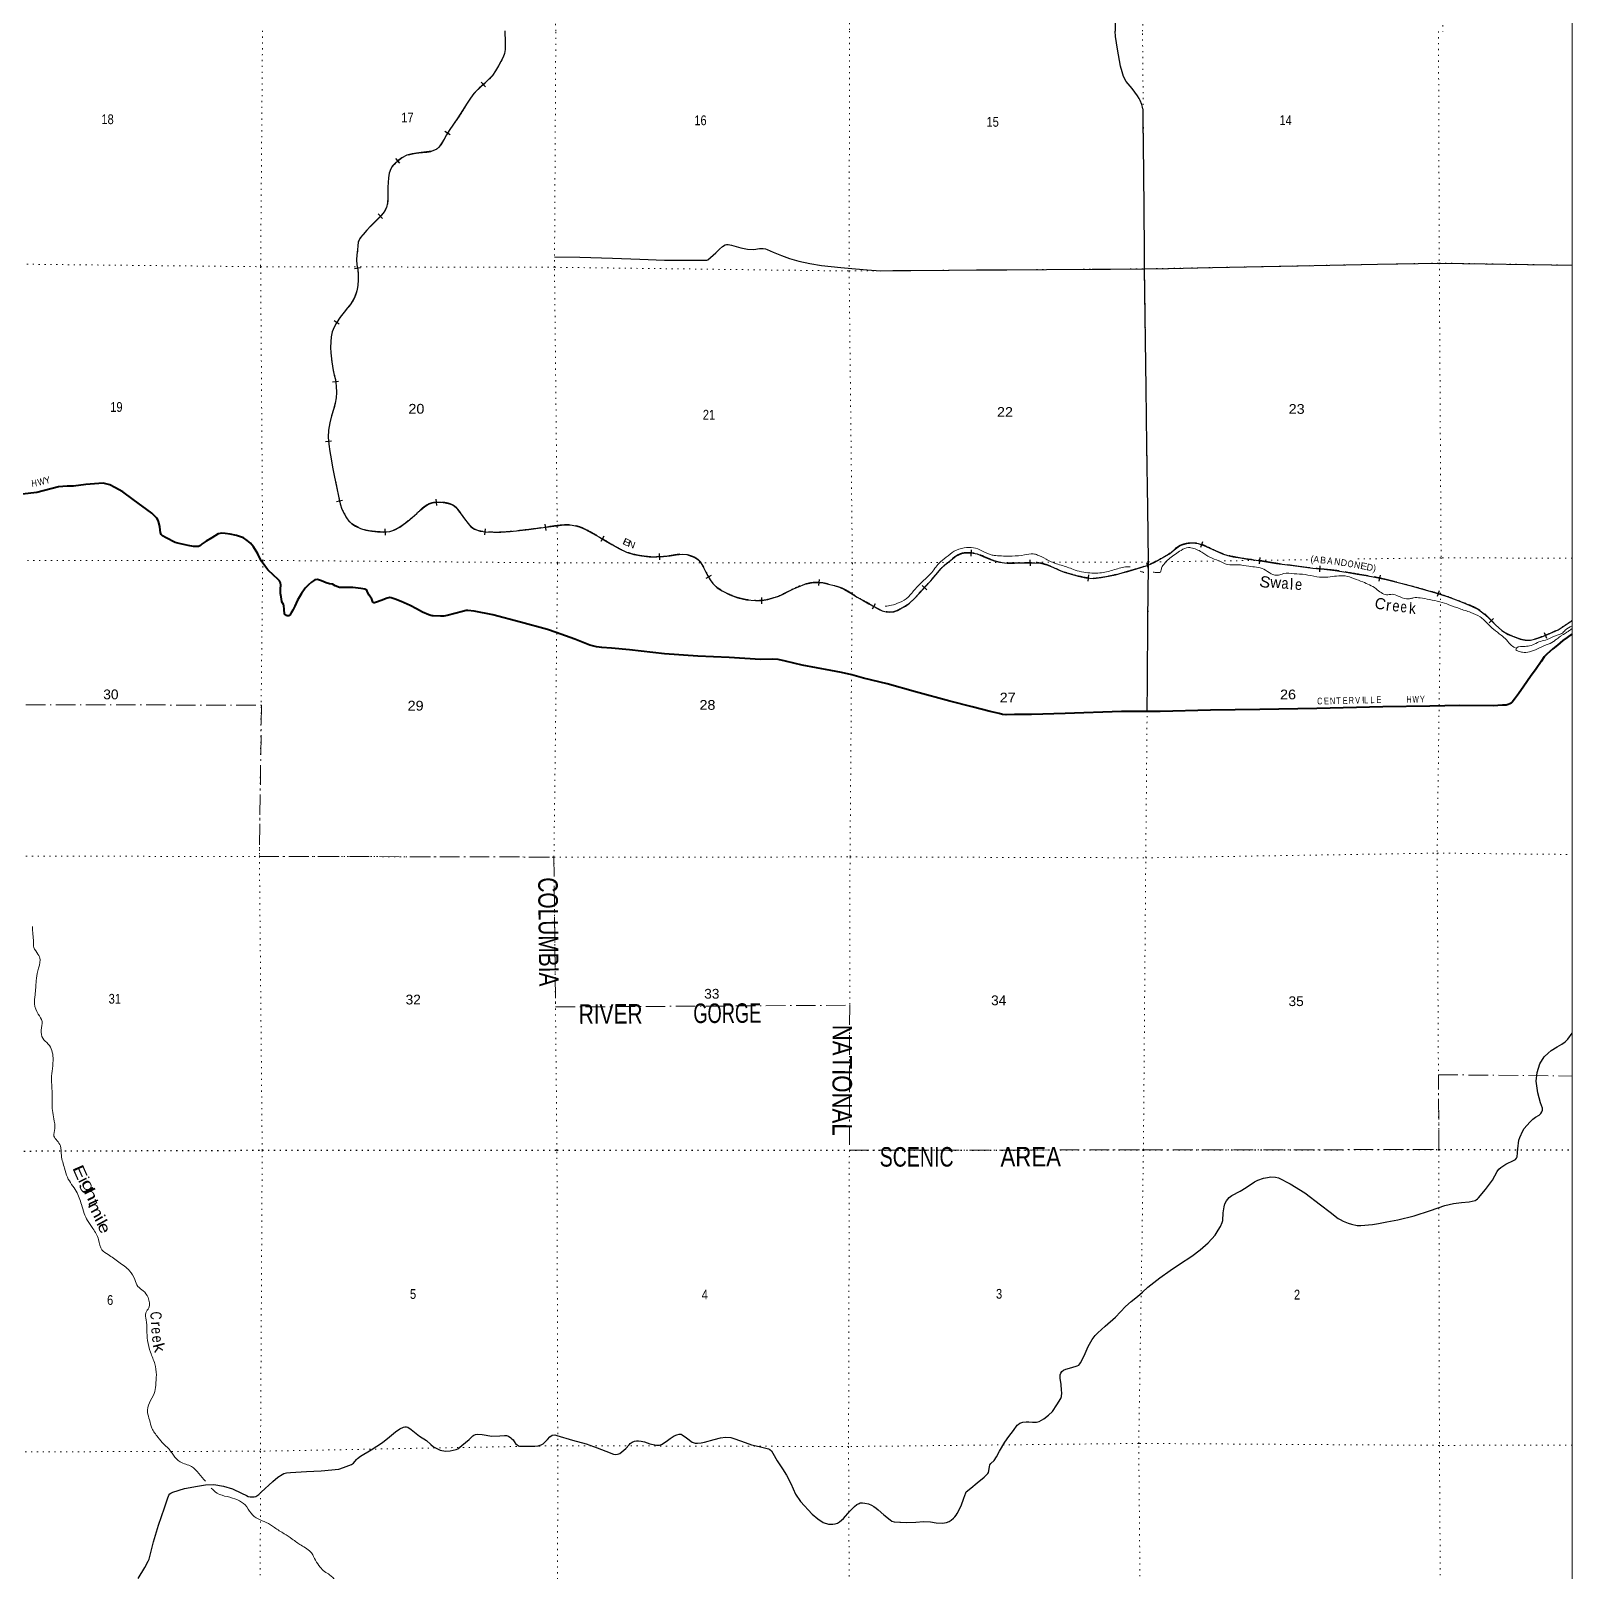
# Model space of a CAD drawing. Header units: feet. Extents: x -256679 to 5, y -731788 to -547785.
# Drawn here: x -27644 to 0, y -668133 to -640504 of the extents above; entities that cross this region are included whole.
import ezdxf
from ezdxf.enums import TextEntityAlignment as Align

# ---------------------------------------------------------------- set-up
doc = ezdxf.new("R2010")
doc.units = ezdxf.units.FT
doc.header["$LTSCALE"] = 70
for name, pattern in [('DOT_DASHED', [7.7, 5, -1.2, 0.3, -1.2]), ('DOTTED', [1.5, 0.3, -1.2]), ('LONG_DASHED', [7.5, 6, -1.5])]:
    doc.linetypes.add(name, pattern=pattern)
for name, color, linetype, lineweight in [('26', 7, 'Continuous', 40), ('29', 7, 'Continuous', 25), ('39', 7, 'Continuous', 13), ('4', 7, 'Continuous', 13), ('44', 7, 'DOT_DASHED', 13), ('6', 7, 'DOTTED', 25), ('63', 7, 'Continuous', 25), ('7', 7, 'DOTTED', 13)]:
    doc.layers.add(name, color=color, linetype=linetype, lineweight=lineweight)
doc.layers.add('27', color=7, linetype='Continuous')
doc.layers.add('41', color=7, linetype='Continuous')

msp = doc.modelspace()

# ---------------------------------------------------------------- linework, layer by layer
at = {"layer": '26'}
for points in [[(-23062.31, -650993.58), (-23073.22, -650987.3), (-23082.32, -650979.58), (-23091.57, -650967.09), (-23096.31, -650951.55), (-23100.29, -650897.48), (-23108.26, -650801.35), (-23111.15, -650791.36), (-23139.3, -650749.11), (-23142.25, -650741.29), (-23152.22, -650659.18), (-23164.2, -650599.1), (-23166.17, -650514.99), (-23158.14, -650444.88), (-23164.08, -650403.14), (-23186.1, -650371.3), (-23212.12, -650338.77), (-23294.13, -650268.73), (-23392.13, -650172.66), (-23448.13, -650102.6), (-23512.12, -650010.52), (-23572.1, -649882.38), (-23650.08, -649760.26), (-23702.48, -649694.09), (-23761.22, -649645.1), (-23832.1, -649600.16), (-23954.13, -649558.19), (-24070.17, -649530.23), (-24161.35, -649517.74), (-24220.08, -649515.29), (-24286.16, -649527.54), (-24400.34, -649596.55), (-24496.63, -649659.8), (-24570.45, -649708.82), (-24599.42, -649735.73), (-24636.13, -649752.87), (-24685.07, -649755.32), (-24726.53, -649750.99), (-24820.57, -649733.03), (-24981.2, -649701.44), (-25057.07, -649679.39), (-25218.68, -649601.12), (-25280.7, -649563.1), (-25304.24, -649537.34), (-25316.69, -649503.05), (-25321.38, -649458.96), (-25330.65, -649394.9), (-25354.63, -649302.79), (-25365.43, -649275.26), (-25386.62, -649242.73), (-25476.62, -649158.67), (-25808.67, -648912.56), (-25996.69, -648770.49), (-26136.72, -648694.48), (-26226.74, -648646.47), (-26348.78, -648616.51), (-26656.92, -648638.76), (-26881.03, -648668.95), (-26994.12, -648672.75), (-27149.15, -648685.16), (-27535.35, -648785.56), (-27797.47, -648815.79)], [(-7624.32, -652712.73), (-8084.63, -652715.7), (-9095.07, -652746.44), (-9697.33, -652764.88), (-9999.46, -652769.09), (-10149.53, -652775.21), (-10218.02, -652764.85), (-10279.57, -652749.26), (-10438.28, -652715.86), (-10763.73, -652629.42), (-11163.86, -652527.56), (-11776.06, -652357.74), (-12288.22, -652217.9), (-12710.36, -652118.05), (-12916.83, -652054.56), (-13106.49, -652014.17), (-13294.55, -651976.25), (-13808.73, -651880.47), (-14106.83, -651810.57), (-14242.88, -651782.63), (-14338.92, -651774.68), (-14557.01, -651778.84), (-15117.24, -651747.18), (-15679.47, -651723.53), (-16277.7, -651677.88), (-16907.94, -651606.21), (-17230.07, -651578.4), (-17401.33, -651568.08), (-17499.22, -651555.83), (-17616.21, -651520.58), (-17888.28, -651416.62), (-18222.38, -651298.69), (-18376.61, -651241.41), (-18860.58, -651108.86), (-19356.73, -650979.02), (-19694.85, -650915.16), (-19804.9, -650903.22), (-19835.54, -650902.8), (-19902.94, -650919.31), (-20037.02, -650957.45), (-20177.09, -650991.6), (-20239.35, -651002), (-20298.71, -651004.45), (-20425.2, -650997.78), (-20446.77, -650994.65), (-20472.47, -650990.97), (-20503.22, -650979.81), (-20619.25, -650933.82), (-20729.27, -650869.81), (-20843.3, -650813.81), (-21003.34, -650739.81), (-21111.37, -650699.83), (-21181.39, -650673.84), (-21204.98, -650671.34), (-21225.79, -650673.18), (-21251.42, -650681.9), (-21363.49, -650722.04), (-21441.77, -650752.16), (-21479.55, -650762.17), (-21493.16, -650761.96), (-21502.34, -650757.68), (-21507.56, -650750.17), (-21529.55, -650698.12), (-21577.54, -650626.05), (-21603.53, -650573.99), (-21617.52, -650535.95), (-21651.53, -650521.95), (-21727.56, -650505.98), (-21871.61, -650492.06), (-22011.67, -650490.16), (-22105.71, -650486.22), (-22183.73, -650460.23), (-22231.74, -650428.22), (-22287.76, -650422.25), (-22347.78, -650404.27), (-22431.8, -650368.27), (-22499.82, -650344.29), (-22547.35, -650351.71), (-22576.72, -650368.85), (-22610.98, -650393.35), (-22663.93, -650440.54), (-22725.98, -650502.67), (-22792.04, -650598.85), (-22864.12, -650719.06), (-22910.18, -650821.24), (-22944.22, -650897.37), (-22972.26, -650945.46), (-23000.28, -650987.53), (-23012.65, -650994.65), (-23028.3, -650997.57), (-23044.46, -650998.32), (-23062.31, -650993.58)], [(0, -651321.42), (-88.61, -651383.87), (-164.77, -651438.47), (-262.85, -651522.66), (-344.78, -651589.08)], [(-344.78, -651589.08), (-346.91, -651590.81), (-454.99, -651683.01), (-501.62, -651735.51), (-557.09, -651819.27), (-647.18, -651947.52), (-749.27, -652087.78), (-865.39, -652260.1), (-963.48, -652394.36), (-1033.55, -652492.54), (-1077.59, -652546.65), (-1094.21, -652561.92), (-1119.62, -652578.72), (-1147.67, -652589.9), (-1181.66, -652596.79), (-1251.69, -652600.85), (-1415.76, -652612.98), (-2014.01, -652607.38), (-2554.25, -652619.77), (-3394.61, -652630.36), (-4577.12, -652661.22), (-5601.56, -652675.94), (-6487.94, -652688.57), (-7390.33, -652711.22), (-7624.32, -652712.73)]]:
    msp.add_lwpolyline(points, dxfattribs=at)
at = {"layer": '29'}
msp.add_line((-8193.82, -639532.47), (-8197.31, -640512.09), dxfattribs=at)
for points in [[(-7669.97, -644774.32), (-7672.44, -644421.51), (-7684.69, -643039.87), (-7693.46, -642110.74), (-7694.27, -641952.35), (-7695.91, -641915.25), (-7698.35, -641901.78), (-7705.7, -641870.56), (-7720.07, -641827.08), (-7747.3, -641753.6), (-7764.12, -641719.31), (-7796.21, -641670.03), (-7892.2, -641539.91), (-7996.19, -641415.81), (-8044.18, -641325.71), (-8057.8, -641283.35), (-8072.48, -641239.26), (-8100.13, -641139.49), (-8154.97, -640833.83), (-8189.93, -640606.48), (-8197.31, -640512.09)], [(-18253.77, -644555.26), (-17794.77, -644563.57), (-17211.34, -644584.58), (-16723.14, -644602.27), (-16278.95, -644615.99), (-15844.77, -644615.69), (-15532.64, -644619.48), (-15519.4, -644618.68), (-15501.04, -644608.88), (-15456.59, -644571.36), (-15360.51, -644485.17), (-15290.46, -644419.03), (-15236.42, -644370.93), (-15192.39, -644342.86), (-15164.23, -644334.57), (-15136.36, -644334.81), (-15076.34, -644346.78), (-14994.31, -644374.76), (-14908.29, -644396.74), (-14788.24, -644418.68), (-14678.2, -644424.62), (-14578.15, -644410.53), (-14508.12, -644408.48), (-14466.75, -644412.94), (-14440.1, -644424.45), (-14332.07, -644474.45), (-14178.03, -644532.42), (-14035.99, -644590.41), (-13867.94, -644634.35), (-13673.87, -644678.28), (-13461.8, -644712.18), (-13287.73, -644730.09), (-13114.92, -644750.94), (-12855.56, -644773.85), (-12641.48, -644793.73), (-12404.59, -644807.27), (-12181.89, -644803.6), (-11858.85, -644802.37), (-11173.6, -644796.25), (-10682.92, -644793.8), (-10138.08, -644788.9), (-9425.92, -644785.23), (-8607.3, -644779.1), (-8283.03, -644777.88), (-7669.97, -644774.32)], [(-7669.97, -644774.32), (-7238.95, -644764.41), (-6450.84, -644751.42), (-5538.69, -644732.57), (-4915.85, -644720.32), (-4347.93, -644707.91), (-3492.75, -644690.93), (-2764.37, -644676.24), (-2375.25, -644670.11), (-1558.16, -644681.13), (-801.99, -644694.6), (-371.27, -644703.18), (0, -644708.01)], [(-7624.32, -652712.73), (-7618.82, -652188.32), (-7607.79, -651065.06), (-7599.24, -650110.13), (-7599.85, -650018.9), (-7613.31, -649065.53), (-7627.38, -647940.56), (-7641.45, -646914.48), (-7669.97, -644774.32)], [(-431.74, -658841.53), (-379.73, -658792.92), (-271.66, -658726.76), (-183.6, -658682.63), (-123.56, -658638.53), (-79.52, -658590.43), (0, -658481.5)], [(-534.2, -659830.48), (-566.17, -659734.37), (-618.12, -659552.15), (-644.05, -659343.88), (-625.99, -659185.64), (-581.91, -659035.4), (-499.82, -658905.16), (-431.74, -658841.53)], [(-6349.42, -662018.55), (-6305.47, -661949.42), (-6274.83, -661877.87), (-6267.41, -661845.25), (-6259.36, -661707.05), (-6241.31, -661598.88), (-6227.94, -661541.62), (-6201.25, -661490.71), (-6178.6, -661460.96), (-6151.4, -661430.03), (-6127.6, -661409.92), (-6101.17, -661392.5), (-5955.07, -661316.29), (-5845, -661254.13), (-5694.9, -661151.88), (-5637.41, -661120.19), (-5536.81, -661083.68), (-5466.34, -661069.15), (-5402.74, -661061.56), (-5321.59, -661064.22), (-5265.66, -661077.38), (-5056.64, -661187.49), (-4794.59, -661347.54), (-4516.56, -661563.65), (-4338.54, -661695.71), (-4197.68, -661806.25), (-4158.21, -661827.66), (-4108.86, -661857.29), (-4018.39, -661893.5), (-3958.46, -661911.75), (-3857.18, -661931.37), (-3788.1, -661934.66), (-3580.3, -661913.5), (-3472.27, -661895.15), (-3326.17, -661869.26), (-3124.07, -661831.07), (-2835.92, -661758.77), (-2539.76, -661662.43), (-2281.62, -661576.13), (-2125.48, -661540.39), (-1983.47, -661521.85), (-1847.48, -661507.46), (-1742.21, -661484.41), (-1719.18, -661471.24), (-1696.15, -661453.14), (-1677.31, -661435.52), (-1555.2, -661285.22), (-1429.08, -661116.9), (-1346.98, -660964.63), (-1315.34, -660924.7), (-1280.93, -660892.49), (-1190.87, -660832.34), (-1040.77, -660762.14), (-1015.97, -660746.08), (-996.23, -660724.68), (-984.73, -660704.02), (-976.67, -660559.81), (-954.6, -660399.57), (-940.3, -660355.09), (-886.5, -660233.29), (-858.05, -660190.47), (-760.39, -660076.99), (-703.43, -660024.2), (-656.31, -659990.79), (-590.27, -659952.69), (-560.32, -659923.78), (-544.23, -659894.58), (-534, -659861.23), (-534.2, -659830.48)], [(-11291.66, -667270.3), (-11258.17, -667267.23), (-11218.69, -667257.35), (-11175.92, -667239.25), (-11136.44, -667217.84), (-11095.32, -667184.92), (-11073.94, -667160.23), (-11049.26, -667128.95), (-11029.52, -667096.02), (-10959.4, -666963.65), (-10911.32, -666825.42), (-10877.27, -666725.25), (-10865.85, -666707.1), (-10783.2, -666647.08), (-10669.11, -666550.87), (-10547.02, -666446.64), (-10478.97, -666382.5), (-10469.42, -666363.04), (-10450.91, -666262.31), (-10441.46, -666228.04), (-10424.87, -666202.21), (-10366.83, -666146.09), (-10324.78, -666079.97), (-10270.72, -665977.79), (-10174.97, -665817.72), (-10100.55, -665717.31), (-10022.47, -665607.1), (-9952.91, -665516.46), (-9938.92, -665504.11), (-9904.37, -665480.84), (-9855.03, -665461.31), (-9794.99, -665453.91), (-9744.82, -665456.37), (-9676.56, -665462.14), (-9605, -665462.96), (-9559.77, -665450.62), (-9474.23, -665402.87), (-9389.51, -665336.2), (-9322.04, -665268.14), (-9239.96, -665147.92), (-9171.89, -665037.72), (-9159.22, -664997.08), (-9155.84, -664935.56), (-9155.93, -664887.6), (-9165.79, -664783.36), (-9185.54, -664671.94), (-9183.73, -664613.13), (-9170.74, -664579.75), (-9151.69, -664549.02), (-9121.39, -664525.43), (-9083.65, -664510.92), (-8975.59, -664480.8), (-8879.54, -664452.7), (-8846.69, -664438.18), (-8828.59, -664416.78), (-8819.49, -664398.58), (-8753.41, -664268.35), (-8683.32, -664106.08), (-8606.53, -663975.59), (-8555.54, -663908.09), (-8509.15, -663859.61), (-8373.04, -663739.35), (-8192.9, -663575), (-8012.29, -663386.23), (-7910.67, -663294.41), (-7796.81, -663206.79), (-7704.52, -663126.03), (-7612.57, -663040.52), (-7396.29, -662869.46), (-7210.16, -662741.15), (-7040.04, -662624.87), (-6821.9, -662480.52), (-6669.79, -662372.26), (-6525.68, -662241.98), (-6403.57, -662103.7), (-6349.42, -662018.55)], [(-22033.83, -666276.29), (-21893.74, -666218.12), (-21855.26, -666193.88), (-21805.91, -666132.97), (-21782.88, -666109.93), (-21729.62, -666071.8), (-21539.49, -665957.51), (-21339.57, -665823.48), (-21209.26, -665722.95), (-21103.18, -665636.76), (-21023.12, -665578.62), (-20959.09, -665548.54), (-20938.21, -665543.62), (-20908.6, -665545.27), (-20885.06, -665552.49), (-20821.42, -665589.72), (-20673.03, -665708.56), (-20547.01, -665790.59), (-20470.53, -665860.84)], [(-20470.53, -665860.84), (-20425, -665902.66), (-20304.49, -665964.65), (-20204.15, -665981.11), (-20120.9, -665976.56), (-20014.84, -665948.45), (-19987.02, -665936.66), (-19912.77, -665880.28), (-19784.67, -665772.04), (-19718.62, -665707.91), (-19697.51, -665693.02), (-19669.55, -665681.5), (-19630.57, -665677.8), (-19548.54, -665679.75), (-19378.48, -665711.68), (-19230.41, -665707.57), (-19148.38, -665699.5), (-19110.27, -665701.25), (-19078.35, -665713.47), (-19034.61, -665739.11), (-19014.34, -665759.49), (-18995.95, -665780.27), (-18976.21, -665809.9), (-18943.31, -665852.7), (-18930.15, -665860.94), (-18898.9, -665885.63), (-18877.51, -665893.86), (-18729.47, -665888.92), (-18604.22, -665889.39), (-18543.59, -665887.27), (-18490.95, -665869.17), (-18458.06, -665847.77), (-18430.09, -665823.07), (-18380.08, -665771.07), (-18336.04, -665722.98), (-18294.01, -665694.91), (-18247.51, -665686.43), (-18211.98, -665696.85), (-17929.89, -665784.78), (-17685.81, -665848.71), (-17485.76, -665920.67), (-17331.72, -665982.65), (-17195.68, -666032.63), (-17160.2, -666040.37), (-17119.07, -666037.08), (-17099.64, -666030.56), (-17082.89, -666023.91), (-16974.32, -665931.72), (-16915.1, -665865.87), (-16893.48, -665842.15), (-16860.82, -665821.43), (-16815.43, -665802.04), (-16778.58, -665795.09), (-16745.68, -665795.09), (-16696.33, -665798.38), (-16639.36, -665813.94), (-16541.33, -665849.92), (-16421.29, -665875.88), (-16368.57, -665875.75), (-16335.25, -665861.8), (-16251.19, -665805.66), (-16176.11, -665753.93), (-16103.09, -665707.42), (-16059.32, -665684.79), (-16013.04, -665673.31), (-15980.37, -665673.26), (-15961.02, -665685.29), (-15885.01, -665743.32), (-15781, -665821.36), (-15731.98, -665836.24), (-15686.96, -665837.32), (-15623.42, -665832.95), (-15562.9, -665819.21), (-15390.81, -665773.02), (-15276.75, -665742.9), (-15185.87, -665729.24), (-15088.82, -665737.47), (-15050.56, -665747.35), (-14900.61, -665798.72), (-14721.58, -665865.87), (-14580.52, -665894.64), (-14488.49, -665920.61), (-14416.46, -665936.58), (-14387.66, -665949.83), (-14362.98, -665974.52), (-14335.02, -666018.97), (-14258.48, -666152.78), (-14162.49, -666294.91), (-14092.51, -666413.03), (-14014.53, -666561.18), (-13929.54, -666750.32), (-13838.58, -666881.51), (-13632.59, -667111.69), (-13631.85, -667112.37)], [(-23513.55, -666718.48), (-23302.46, -666527.52), (-23212.39, -666449.35), (-23138.34, -666399.23), (-23103.76, -666381.55), (-23056.06, -666371.68), (-22988.26, -666365.07), (-22698.13, -666346.85), (-22438.02, -666330.65), (-22118.45, -666304.18), (-22033.83, -666276.29)], [(-25720.16, -668265.61), (-25598.03, -668067.25), (-25537.03, -667950.83), (-25523.88, -667919.55), (-25445.79, -667608.51), (-25351.98, -667306.33), (-25297.55, -667149.76), (-25247.47, -666999.52), (-25193.38, -666835.25), (-25171.03, -666770.48), (-25151.29, -666747.43), (-25131.56, -666732.62), (-25099.3, -666717.02), (-24885.18, -666652.78), (-24657.07, -666606.56), (-24509.77, -666584.46), (-24361.73, -666579.52), (-24190.87, -666606.24), (-24028.82, -666658.2), (-23864.78, -666732.19), (-23778.76, -666778.2), (-23746.11, -666795.17), (-23708.74, -666802.18), (-23636.71, -666800.13), (-23606.29, -666793.53), (-23554.66, -666756.01), (-23513.55, -666718.48)], [(-13631.85, -667112.37), (-13529.82, -667194.8), (-13431.13, -667257.35), (-13340.53, -667287.74), (-13260.5, -667291.69), (-13217.29, -667285.34), (-13174.45, -667269.6), (-13138.33, -667249.12), (-13070.38, -667187.41), (-12956.28, -667059.15), (-12872.67, -666974.2), (-12829.08, -666936.34), (-12788.78, -666916.58), (-12767.4, -666910), (-12726.27, -666910), (-12688.11, -666914.77), (-12622.64, -666928.11), (-12565.07, -666947.86), (-12523.95, -666974.2), (-12481.18, -667002.19), (-12448.05, -667030.76), (-12346.04, -667120.82), (-12232.79, -667211.26), (-12203.19, -667234.31), (-12162.06, -667249.12), (-12060.04, -667255.34)], [(-12060.04, -667255.34), (-12045.97, -667256.8), (-11940.81, -667260.65), (-11773.85, -667254.61), (-11631.57, -667239.25), (-11505.74, -667248.42), (-11407.7, -667264.37), (-11291.66, -667270.3)]]:
    msp.add_lwpolyline(points, dxfattribs=at)
at = {"layer": '39'}
for points in [[(-7928.62, -650115.87), (-8009.59, -650120.01), (-8237.34, -650177.32), (-8472.56, -650228.35), (-8760.42, -650213.54), (-8916.69, -650175.67), (-9138.75, -650095.01), (-9251.42, -650065.38), (-9436.14, -649978.8), (-9590.18, -649906.8), (-9664.2, -649884.82), (-9822.27, -649904.96), (-10042.37, -649925.14), (-10200.44, -649925.25), (-10338.69, -649915.57), (-10399.55, -649907.34), (-10588.57, -649831.38), (-10738.61, -649775.41), (-10902.68, -649777.52), (-11084.78, -649839.74), (-11226.89, -649947.98), (-11360.19, -650058.79), (-11429.05, -650144.4), (-11507.12, -650242.59), (-11631.22, -650362.84), (-11779.34, -650511.15), (-11911.45, -650661.46), (-12063.56, -650757.69), (-12205.64, -650807.86), (-12323.69, -650825.97)], [(-998.54, -651579.5), (-1089.2, -651529.23), (-1177.2, -651429.15), (-1273.21, -651343.1), (-1409.22, -651239.05), (-1509.23, -651144.98), (-1651.24, -651014.9), (-1817.28, -650936.9), (-2023.34, -650866.95), (-2209.39, -650798.98), (-2371.44, -650745.02), (-2561.5, -650705.09), (-2723.56, -650675.16), (-2845.61, -650675.24), (-2901.64, -650689.3), (-2971.67, -650691.35), (-3119.72, -650643.39), (-3229.75, -650611.42), (-3329.8, -650619.5), (-3517.84, -650511.48), (-3753.89, -650389.47), (-3913.93, -650327.49), (-4069.98, -650281.53), (-4226.05, -650283.64), (-4380.12, -650301.77), (-4582.2, -650295.91), (-4790.28, -650258), (-4986.35, -650242.11), (-5176.43, -650240.24), (-5268.48, -650268.34), (-5396.53, -650242.39), (-5532.55, -650158.37), (-5798.65, -650108.48), (-6000.72, -650080.58), (-6184.8, -650074.7), (-6334.83, -650010.71), (-6498.88, -649946.73), (-6640.9, -649854.7), (-6837.12, -649775.64), (-6879.88, -649770.7), (-7015.05, -649822.91), (-7117.12, -649889.08), (-7217.19, -649963.25), (-7291.25, -650037.41), (-7351.31, -650113.55), (-7371.34, -650171.65), (-7385.36, -650213.72), (-7439.38, -650219.76), (-7517.4, -650215.81)], [(-7679.27, -650221.86), (-7695.49, -650215.93), (-7748.77, -650196.14)], [(-0.32, -651179.27), (-124.69, -651256.19), (-186.5, -651312.84), (-270.93, -651342.23), (-448.36, -651423.06), (-566.95, -651454.77), (-679.02, -651504.92), (-791.08, -651541.04), (-899.13, -651545.12), (-955.15, -651551.17), (-999.18, -651581.24), (-1009.2, -651607.29), (-967.19, -651629.29), (-889.16, -651651.27), (-765.11, -651643.17), (-621.03, -651589), (-466.93, -651516.79), (-332.85, -651458.61), (-286.84, -651420.61), (-213.42, -651369.17), (-174.27, -651338.56), (-136.33, -651322.64), (-104.52, -651296.92), (-60.47, -651268.76), (-2.96, -651225.89)], [(-27614.41, -656572.53), (-27606.47, -656712.72), (-27596.51, -656840.89), (-27588.55, -656947.04), (-27516.56, -657063.15), (-27478.59, -657167.27), (-27520.68, -657365.58), (-27546.76, -657543.85), (-27568.87, -657798.22), (-27578.94, -657956.45), (-27510.98, -658140.66), (-27443, -658270.79), (-27457.07, -658429.02), (-27431.12, -658573.21), (-27331.11, -658677.29), (-27245.17, -658927.58), (-27273.33, -659302.12), (-27261.41, -659526.43), (-27263.49, -659716.7), (-27231.59, -660021.1), (-27213.65, -660195.33), (-27229.71, -660329.53), (-27173.72, -660411.61), (-27113.73, -660501.69), (-27095.79, -660677.93), (-27037.86, -660906.21), (-26987.9, -661068.4), (-26827.93, -661318.64), (-26735.98, -661556.91), (-26686.02, -661715.1), (-26626.05, -661845.24), (-26532.06, -661987.38), (-26428.1, -662185.58), (-26368.14, -662371.8), (-26258.13, -662453.84), (-26066.1, -662589.9), (-25874.08, -662745.99), (-25780.1, -662904.14), (-25722.12, -663026.27), (-25628.11, -663104.32), (-25542.13, -663224.43), (-25526.19, -663408.68), (-25580.25, -663496.84), (-25574.3, -663627.01), (-25564.36, -663801.25), (-25548.43, -663997.52), (-25496.49, -664205.77), (-25420.54, -664416.01), (-25392.6, -664610.27), (-25404.68, -664798.54), (-25432.75, -664946.77), (-25516.85, -665115.06), (-25548.93, -665285.32), (-25514.97, -665421.49), (-25473.01, -665569.67), (-25365.03, -665729.82), (-25257.03, -665857.92), (-25137.03, -665980.01), (-25087.03, -666054.08), (-24965.03, -666172.16), (-24762.97, -666256.14), (-24632.97, -666380.23), (-24510.37, -666520.65)], [(-24407.53, -666645), (-24300.97, -666734.49), (-24122.91, -666796.46), (-23938.86, -666854.41), (-23800.83, -666944.44), (-23694.85, -667094.58), (-23568.83, -667196.64), (-23420.8, -667258.62), (-23272.77, -667352.65), (-23100.74, -667460.69), (-22956.71, -667556.72), (-22796.69, -667668.77), (-22608.66, -667806.83), (-22538.69, -667936.97), (-22454.7, -668059.08), (-22376.7, -668141.14), (-22284.68, -668197.16), (-22100.69, -668435.37), (-21996.72, -668621.55), (-21946.76, -668769.73), (-21820.79, -668989.95), (-21750.83, -669170.15), (-21688.87, -669344.36), (-21576.89, -669508.51), (-21406.89, -669704.67), (-21290.92, -669908.87), (-21246.99, -670119.14), (-21233.14, -670525.7), (-21255.23, -670740.01)]]:
    msp.add_spline(points, degree=3, dxfattribs=at)
at = {"layer": '4'}
msp.add_lwpolyline([(-254669.8, -547785.08), (-222837.12, -548113.49), (-191004.03, -548398.11), (-159170.57, -548638.96), (-127336.83, -548836.01), (-95502.83, -548989.26), (-63668.65, -549098.74), (-31834.36, -549164.42), (0, -549186.32), (0, -731787.88), (-32085.53, -731765.81), (-64171, -731699.6), (-224595.32, -730706.58), (-256679.15, -730375.58)], close=True, dxfattribs=at)
msp.add_lwpolyline([(-254669.8, -547785.08), (-222837.12, -548113.49), (-191004.03, -548398.11), (-159170.57, -548638.96), (-127336.83, -548836.01), (-95502.83, -548989.26), (-63668.65, -549098.74), (-31834.36, -549164.42), (0, -549186.32), (0, -731787.88), (-32085.53, -731765.81), (-64171, -731699.6), (-224595.32, -730706.58), (-256679.15, -730375.58)], close=True, dxfattribs=at)
at = {"layer": '44'}
msp.add_lwpolyline([(-31980.36, -655306.74), (-31544.8, -655305.36), (-31506.18, -652587.48), (-23508.2, -652599.06), (-23544.2, -655311.97), (-18261.96, -655324.35), (-18232.19, -658013.57), (-12958.06, -657982.66), (-12963.76, -660582.08), (-7689.52, -660576.45), (-2391.27, -660570.8), (-2398.26, -659228.62), (0, -659251.4)], dxfattribs=at)
at = {"layer": '6'}
msp.add_lwpolyline([(-31987.64, -660599.94), (-29026.58, -660601.15), (-23494.23, -660583.32), (-18207.99, -660583.69), (-12963.76, -660582.08), (-7689.52, -660576.45), (-2391.27, -660570.8), (0, -660575.65)], dxfattribs=at)
at = {"layer": '63'}
for p, q in [((-19491.4, -641507.52), (-19566.08, -641425.93)), ((-20123.98, -642367.75), (-20219.35, -642311.72)), ((-21023.82, -642874.92), (-21099.65, -642794.39)), ((-21334.43, -643867.4), (-21412.61, -643789.15)), ((-21729.47, -644756.91), (-21838.47, -644775.73)), ((-22113.03, -645768.37), (-22204.91, -645706.79)), ((-22123.31, -646792.12), (-22233.08, -646805.71)), ((-22250.59, -647864.31), (-22360.8, -647873.74)), ((-22054.08, -648927.98), (-22162.53, -648949.75)), ((-20382.13, -648905.83), (-20366.39, -649015.31)), ((-18424.19, -649354.45), (-18409.01, -649464.01)), ((-21297.41, -649437.8), (-21289.63, -649548.14)), ((-19493.48, -649434.72), (-19507.12, -649544.49)), ((-17364.31, -649570.89), (-17420.92, -649665.91)), ((-16376.67, -649881.98), (-16368.71, -649992.31)), ((-10777.27, -649814.28), (-10786.75, -649924.49)), ((-6630.52, -649670.71), (-6668.57, -649774.58)), ((-9724.25, -649990.4), (-9723.18, -650101.01)), ((-7637.01, -650040.69), (-7603.86, -650146.21)), ((-5599.4, -649952.11), (-5613.67, -650061.79)), ((-4523.72, -650098.46), (-4533.69, -650208.62)), ((-15442.38, -650273.04), (-15538.6, -650327.58)), ((-13507.35, -650345.56), (-13519.03, -650455.55)), ((-11657.46, -650455.69), (-11575.63, -650530.11)), ((-8675.51, -650263.02), (-8684.33, -650373.28)), ((-3443.08, -650265.67), (-3466.59, -650373.75)), ((-14539.64, -650669.2), (-14539.93, -650779.81)), ((-2387.74, -650547.81), (-2421.44, -650653.16)), ((-12500.35, -650781.3), (-12555.93, -650876.93)), ((-1410.19, -651045.83), (-1487.31, -651125.11)), ((-499.87, -651294.46), (-457.98, -651396.83))]:
    msp.add_line(p, q, dxfattribs=at)
at = {"layer": '63', "linetype": 'LONG_DASHED'}
for points in [[(-19144.23, -640505.64), (-19140.35, -640575.32), (-19136.72, -640640.55), (-19134.08, -640740.5), (-19136.78, -640840.28), (-19147.67, -640909.22), (-19172.51, -640975.18), (-19214.17, -641054.1), (-19258.42, -641131.12), (-19308.08, -641219.29), (-19364.19, -641302.9), (-19433, -641376.8), (-19505.89, -641446.77), (-19602.56, -641535.25), (-19696.33, -641627.44), (-19761.07, -641713.57), (-19818.83, -641804.3), (-19900.66, -641935.78), (-19982.94, -642066.67), (-20062.36, -642177.51), (-20141.13, -642289.16), (-20186.9, -642367.06), (-20231.32, -642445.6), (-20273.16, -642515.4), (-20318.98, -642583.19), (-20376.76, -642634.36), (-20448.96, -642660.12), (-20546.56, -642674.43), (-20644.62, -642688.23), (-20725.65, -642699.24), (-20806.96, -642710.41), (-20902.42, -642736.8), (-20992.42, -642783.17), (-21056.95, -642831.11), (-21115.21, -642885.97), (-21156.21, -642928.21), (-21190.08, -642977.17), (-21218.85, -643056.87), (-21230.56, -643138.91), (-21235.63, -643223.22), (-21238.65, -643307.48), (-21238.81, -643403.69), (-21238.72, -643499.7), (-21244.41, -643586.87), (-21264.57, -643672.65), (-21304.71, -643749.23), (-21359.83, -643815.59), (-21453.06, -643908.74), (-21545.92, -644001.92), (-21614.78, -644077.28), (-21682.16, -644154.37), (-21736.6, -644218.31), (-21771.16, -644292.2), (-21778.34, -644363.03), (-21783.29, -644433.12), (-21794.32, -644523.21), (-21803.41, -644613.78), (-21794.45, -644701.45), (-21779.43, -644788.48), (-21773.65, -644879.19), (-21771.52, -644970.16), (-21778.12, -645070.14), (-21797.48, -645169.48), (-21839.35, -645290.26), (-21903.02, -645400.6), (-21964.86, -645474.97), (-22026.99, -645548.72), (-22094.59, -645642.77), (-22159.35, -645739.42), (-22204.91, -645816.98), (-22239.91, -645900.65), (-22259.42, -645991.96), (-22266.16, -646083.96), (-22268.26, -646182.39), (-22264.23, -646280.75), (-22245.81, -646439.62), (-22220.26, -646597.64), (-22201.23, -646678.7), (-22182.33, -646759.76), (-22168, -646875.46), (-22164.47, -646991.32), (-22169.2, -647086.21), (-22184.46, -647180.76), (-22216.94, -647296.25), (-22250.53, -647410.94), (-22281.24, -647537.72), (-22304.77, -647665.92), (-22311.61, -647791.67), (-22300.86, -647917.23), (-22280.98, -648048.72), (-22258.91, -648179.79), (-22231.81, -648331.21), (-22202.99, -648482.29), (-22178.38, -648595.58), (-22153.05, -648708.59), (-22125.48, -648849.73), (-22097.08, -648991.22), (-22063.51, -649083.62), (-22018.8, -649172.2), (-21983.78, -649237.71), (-21940.52, -649298.8)], [(-21939.89, -649299.5), (-21884.79, -649348.35), (-21821.11, -649386.08), (-21729.82, -649430.8), (-21634.09, -649462.44), (-21529.77, -649479.43), (-21425.31, -649488.43), (-21316.91, -649493.91), (-21208.17, -649486.25), (-21114.48, -649456.59), (-21028.63, -649407.42), (-20954.8, -649355.63), (-20884.16, -649300.9), (-20801.73, -649231.98), (-20719.91, -649162.49), (-20649.15, -649098.42), (-20578.03, -649034.43), (-20511.93, -648993.76), (-20437.46, -648968.95), (-20361.12, -648957.97), (-20284.61, -648958.92), (-20209.8, -648967.95), (-20135.55, -648986.66), (-20070.48, -649012.4), (-20017.18, -649053.7), (-19971.76, -649111.96), (-19927.57, -649171.3), (-19864.72, -649257.37), (-19801.46, -649343.63), (-19749.57, -649400.6), (-19684.11, -649444.8), (-19584.52, -649478.43), (-19482.58, -649491.1), (-19348.14, -649498.7), (-19213.91, -649496.94), (-19046.55, -649483.43), (-18879.49, -649466.64), (-18712.3, -649446.86), (-18545.26, -649426.35), (-18358.15, -649400.42), (-18171.16, -649374.03), (-18083.5, -649367), (-17995.64, -649365.92), (-17933.85, -649370.07), (-17872.46, -649381.74), (-17788.82, -649406.88), (-17709.22, -649441.42), (-17575.33, -649512.82), (-17443.44, -649587.3), (-17334.45, -649652.23), (-17225.38, -649717.34), (-17095.62, -649788.98), (-16960.82, -649853.6), (-16829.58, -649896.99), (-16693.79, -649921.76), (-16555.37, -649937.37), (-16416.97, -649939.63), (-16295.66, -649930.89), (-16174.5, -649919.41), (-16067.24, -649904.77), (-15960.82, -649891.28), (-15880.35, -649899.7), (-15800.17, -649924.96), (-15737.29, -649949.25), (-15681.51, -649986.21), (-15627.13, -650048.19), (-15584.37, -650117.23), (-15542.4, -650199.2), (-15500.44, -650281.32), (-15460.34, -650352.07), (-15413.97, -650420.2), (-15336.23, -650492.88), (-15244.83, -650549.16), (-15108.89, -650618.35), (-14965.93, -650671.5), (-14807.82, -650707.84), (-14648.85, -650723.52), (-14535.16, -650723.82), (-14423.58, -650705.24), (-14327.25, -650675.04), (-14230.91, -650644.84), (-14140.58, -650600.58), (-14050.54, -650556.46), (-13962.93, -650514.8), (-13874.64, -650474.33), (-13761.1, -650431.95), (-13643.48, -650404.35), (-13539.11, -650397.1), (-13434.64, -650408.19), (-13335.41, -650429.15), (-13237.08, -650456.01), (-13142.44, -650485.46), (-13051.75, -650523.7), (-12938.5, -650592.16), (-12825.91, -650661.62), (-12718.8, -650720.7), (-12611.81, -650779.67), (-12526.01, -650829.54), (-12439.58, -650879.81), (-12373.69, -650906.8), (-12304.72, -650924.07)], [(-12304.29, -650924.15), (-12236.51, -650933.73), (-12168.67, -650926.01), (-12101.72, -650900.12), (-12037.7, -650867.47), (-11956.97, -650824.75), (-11882.84, -650772.75), (-11789.29, -650679.97), (-11700.31, -650583.97), (-11602.02, -650475.88), (-11504.1, -650367.48), (-11409.99, -650259.33), (-11316.03, -650151.16), (-11232.69, -650071.13), (-11142.35, -649997.22), (-11051.3, -649929.6), (-10949.38, -649877.6), (-10883.42, -649864.41), (-10816.89, -649865.68), (-10744.98, -649871.86), (-10673.84, -649887.44), (-10566.15, -649930.75), (-10460.08, -649975.3), (-10366.24, -650010.4), (-10269.27, -650037.49), (-10135.76, -650050.97), (-10002.36, -650051.38), (-9873.25, -650048.34), (-9744.22, -650045.2), (-9638.37, -650044.17), (-9532.95, -650053.01), (-9422.61, -650084.31), (-9315.69, -650126.71), (-9212.89, -650170.16), (-9109.5, -650212.74), (-8986.76, -650252.3), (-8860.95, -650284.81), (-8724.6, -650313.87), (-8587.89, -650324.8), (-8450.25, -650312.43), (-8312.96, -650286.47), (-8189.86, -650259.28), (-8068.56, -650228.15), (-7970.37, -650199.2), (-7872.37, -650169.92), (-7738.04, -650129.66), (-7603.95, -650087.53), (-7494.4, -650039.23), (-7389.26, -649980.97), (-7306.41, -649933.86), (-7224.83, -649884.52), (-7135.51, -649814.66), (-7044.91, -649744.36), (-6978.55, -649714.88), (-6908.27, -649698.71), (-6807.09, -649687.42), (-6707.86, -649700.54), (-6607.54, -649737.28), (-6508.46, -649778.26), (-6391.04, -649832.39), (-6272.2, -649884.32), (-6175.94, -649914.86), (-6077.49, -649936.44), (-5951.51, -649958.85), (-5825.17, -649978.37), (-5708.03, -649993.04), (-5591.13, -650008.25), (-5448.22, -650032.62), (-5305.01, -650056.12), (-5154.92, -650076.21), (-5004.83, -650095.98), (-4827.78, -650119.02), (-4650.62, -650141.81), (-4449.25, -650160.02), (-4248.56, -650181.57), (-4051.57, -650214.17), (-3854.55, -650247.37), (-3695.46, -650274.05), (-3536.54, -650301.22), (-3338.82, -650344.22), (-3142.66, -650395.02), (-2910.32, -650455.84), (-2678.59, -650518.85), (-2451.72, -650584.66), (-2226.68, -650656.67), (-2079.01, -650711.48), (-1932.79, -650770.55), (-1804.43, -650821.67), (-1681.41, -650884.21), (-1571.91, -650969.47), (-1470, -651063.81), (-1368.35, -651162.71), (-1263.66, -651260.25), (-1149.61, -651330.18), (-1024.61, -651382.8), (-934.9, -651415.36), (-843.5, -651435.03), (-746.85, -651434.98), (-651.77, -651412.69), (-546.68, -651372.61), (-443.3, -651330.3)], [(-443.37, -651330.33), (-344.88, -651292.26), (-250.7, -651245.83), (-126.22, -651164.64), (-1.56, -651078.66)]]:
    msp.add_lwpolyline(points, dxfattribs=at)
at = {"layer": '63', "linetype": 'LONG_DASHED', "lineweight": 13}
for points in [[(-19139.9, -640509.79), (-19132.62, -640640.38), (-19132.69, -640840.66), (-19168.76, -640976.87), (-19254.86, -641133.15), (-19360.97, -641305.46), (-19503.09, -641449.76), (-19693.24, -641630.15), (-19815.36, -641806.48), (-19979.53, -642068.96), (-20137.68, -642291.38), (-20227.78, -642447.66), (-20315.87, -642585.92), (-20447.96, -642664.12), (-20644.06, -642692.29), (-20806.13, -642714.43), (-20990.24, -642786.66), (-21112.33, -642888.89), (-21186.4, -642979.06), (-21226.48, -643139.32), (-21234.55, -643307.56), (-21234.62, -643499.83), (-21260.7, -643674.09), (-21356.8, -643818.36), (-21542.95, -644004.75), (-21679.06, -644157.05), (-21767.15, -644293.31), (-21779.21, -644433.51), (-21799.29, -644613.78), (-21775.35, -644788), (-21767.42, -644970.25), (-21793.51, -645170.55), (-21899.64, -645402.95), (-22023.75, -645551.24), (-22155.88, -645741.6), (-22235.98, -645901.88), (-22262.06, -646084.15), (-22260.14, -646280.43), (-22216.24, -646596.84), (-22178.29, -646759.04), (-22160.37, -646991.36), (-22180.45, -647181.64), (-22246.57, -647412), (-22300.69, -647666.4), (-22296.79, -647916.75), (-22254.87, -648179.09), (-22198.97, -648481.47), (-22149.04, -648707.75), (-22093.12, -648990.11), (-22015.16, -649170.31), (-21937.17, -649296.43), (-21819.16, -649382.47), (-21633.11, -649458.45), (-21425.03, -649484.34), (-21208.94, -649482.19), (-21030.83, -649403.96), (-20886.73, -649297.71), (-20722.61, -649159.41), (-20580.5, -649031.13), (-20438.41, -648964.94), (-20284.34, -648954.82), (-20134.29, -648982.75), (-20014.26, -649050.77), (-19924.27, -649168.87), (-19798.28, -649341.03), (-19682.27, -649441.09), (-19482.21, -649487.01), (-19214.1, -649492.84), (-18879.94, -649462.56), (-18545.79, -649422.28), (-18171.61, -649369.95), (-17995.53, -649361.82), (-17871.48, -649377.75), (-17707.44, -649437.72), (-17441.38, -649583.75), (-17223.34, -649713.78), (-16959.28, -649849.79), (-16693.19, -649917.7), (-16417.08, -649935.53), (-16174.97, -649915.34), (-15960.87, -649887.15), (-15798.81, -649921.09), (-15678.79, -649983.09), (-15580.8, -650115.21), (-15496.83, -650279.38), (-15410.84, -650417.52), (-15242.82, -650545.58), (-14964.75, -650667.56), (-14648.64, -650719.42), (-14424.53, -650701.24), (-14232.43, -650641.02)], [(-14232.43, -650641.02), (-14052.32, -650552.77), (-13876.21, -650470.54), (-13644.09, -650400.28), (-13434, -650404.14), (-13235.93, -650452.07), (-13049.88, -650520.04), (-12823.84, -650658.08), (-12609.79, -650776.1), (-12437.76, -650876.12), (-12303.72, -650920.09), (-12169.66, -650922), (-12039.59, -650863.83), (-11885.48, -650769.59), (-11703.33, -650581.2), (-11507.17, -650364.76), (-11319, -650148.33), (-11144.87, -649993.99), (-10950.74, -649873.69), (-10816.68, -649861.58), (-10672.63, -649883.51), (-10458.57, -649971.49), (-10268.51, -650033.45), (-10002.4, -650047.28), (-9744.29, -650041.1), (-9532.21, -650048.96), (-9314.14, -650122.92), (-9108.09, -650208.89), (-8860.01, -650280.82), (-8587.91, -650320.69), (-8313.78, -650282.45), (-8069.65, -650224.2), (-7873.55, -650165.99), (-7605.4, -650083.69), (-7391.27, -649977.39), (-7227.16, -649881.14), (-7047.03, -649740.82), (-6908.96, -649694.66), (-6706.87, -649696.53), (-6506.82, -649774.5), (-6270.76, -649880.48), (-6076.69, -649932.42), (-5824.6, -649974.31), (-5590.52, -650004.19), (-5304.41, -650052.06), (-5004.3, -650091.91), (-4650.17, -650137.73), (-4248.01, -650177.51), (-3853.87, -650243.33), (-3535.76, -650297.19), (-3141.63, -650391.05), (-2677.48, -650514.9), (-2225.34, -650652.79), (-1931.26, -650766.74), (-1679.2, -650880.73), (-1467.18, -651060.84), (-1261.17, -651256.97), (-1023.11, -651378.98), (-843.06, -651430.93), (-652.97, -651408.76), (-444.85, -651326.51), (-252.73, -651242.26), (-4.18, -651080.16)]]:
    msp.add_spline(points, degree=3, dxfattribs=at)
at = {"layer": '7'}
for points in [[(-12706.66, -594853.17), (-12724.31, -597194.95), (-12590.84, -602490.79), (-12844.27, -607802.49), (-12877.4, -613061.01), (-12854.07, -618385.44), (-12851.06, -623653.82), (-12954.45, -628894.62), (-12993.53, -634167.2), (-12974.07, -639521.74), (-12959.98, -640509.92)], [(-7705.46, -640512.26), (-7668.63, -639534.83), (-7749.92, -634248.78), (-7655.04, -628905.74), (-7593.95, -623625.03), (-7550.81, -618364.45), (-7569.9, -613086.13), (-7550.94, -607799.6), (-7437.75, -602512.63), (-7394.87, -597195.9), (-7395.14, -594855.47)], [(-2031.47, -597207.52), (-2031.08, -597252.84), (-2052.09, -602531.36), (-2211.38, -607822.56), (-2268.57, -613079.19), (-2279.61, -618345.62), (-2266.52, -623625.98), (-2303.94, -628824.36), (-2308.41, -634207.08), (-2319.51, -639459.48), (-2318.5, -640514.36)], [(-18228.25, -640506.37), (-18255.54, -639488.47), (-18274.7, -634196.11), (-18211.76, -628883.3), (-18110.54, -623606.41), (-18007.84, -618346.5), (-18118.76, -613029.56), (-18178.67, -608614.58)], [(-23488.48, -640501.65), (-23522.07, -644735.13), (-23484.11, -650002.49), (-23544.2, -655311.97), (-23494.23, -660583.32), (-23524.34, -665980.9), (-23536.37, -671188.21), (-23632.5, -676551.79), (-23615.22, -677386.12)], [(-18221.78, -674511.62), (-18198.12, -671218.58), (-18194.04, -665883.1), (-18207.99, -660583.69), (-18261.96, -655324.35), (-18195.88, -650046.91), (-18251.84, -644745.52), (-18228.25, -640506.37)], [(-12959.98, -640509.92), (-12967.62, -644811.98), (-12909.64, -650047.28), (-12951.71, -655322.7), (-12963.76, -660582.08), (-12977.84, -665897.54), (-12953.89, -671186.93), (-12962.97, -673027.84)], [(-7726.23, -672624.72), (-7725.66, -671165.31), (-7773.61, -665841.88), (-7689.52, -660576.45), (-7647.47, -655337.08), (-7599.38, -650031.61), (-7669.36, -644774.29), (-7705.46, -640512.26)], [(-2397.36, -640513.43), (-2383.08, -644670.51), (-2351.12, -649955.9), (-2421.22, -655253.37), (-2391.27, -660570.8), (-2381.33, -665876.23), (-2345.38, -671179.63), (-2336.33, -673678.4)], [(-31965.79, -644715.35), (-28868.32, -644678.73), (-23522.07, -644735.13), (-18251.84, -644745.52), (-12967.62, -644811.98), (-7669.36, -644774.29), (-2383.08, -644670.51), (0, -644708.01)], [(-4747.88, -649990.48), (-7599.38, -650031.61), (-12909.64, -650047.28), (-18195.88, -650046.91), (-23484.11, -650002.49), (-28900.4, -650004.21), (-31973.08, -650007.29)], [(0, -649964.45), (-2351.12, -649955.9), (-3877.96, -649977.93)], [(-31980.36, -655306.74), (-28990.51, -655309.71), (-23544.2, -655311.97), (-18261.96, -655324.35), (-12951.71, -655322.7), (-7647.47, -655337.08), (-2421.22, -655253.37), (0, -655278.25)], [(0, -665874.54), (-2381.33, -665876.23), (-7773.61, -665841.88), (-12977.84, -665897.54), (-18194.04, -665883.1), (-23524.34, -665980.9), (-29026.68, -665996.71), (-31995.08, -666005.11)]]:
    msp.add_lwpolyline(points, dxfattribs=at)

# ---------------------------------------------------------------- texts
at = {"layer": '27'}
for s, rotation, width, p in [('W', 14.573, 0.8, (-27443.2, -648647.94)), ('H', 6.579, 0.7, (-27576.41, -648676.84)), ('C', 0.823, 0.65, (-4526.32, -652585.94)), ('E', 1.495, 0.7, (-4406.48, -652585.03)), ('N', 1.495, 0.65, (-4296, -652581.9)), ('T', 1.495, 0.85, (-4187.41, -652580.66)), ('E', 1.495, 0.7, (-4069.34, -652577.53)), ('R', 1.495, 0.65, (-3958.87, -652574.41)), ('V', 1.495, 0.75, (-3846.49, -652571.28)), ('L', 1.495, 0.8, (-3693.74, -652568.8)), ('L', 1.495, 0.8, (-3579.47, -652563.78)), ('E', 1.495, 0.7, (-3465.18, -652560.65)), ('H', 0.722, 0.6, (-2926.35, -652554.45)), ('W', 0.722, 0.6, (-2806.37, -652552.94)), ('Y', 0.722, 0.7, (-2686.37, -652551.43))]:
    msp.add_text(s, height=120, rotation=rotation, dxfattribs=dict(at, width=width)).set_placement(p, align=Align.CENTER)
for s, rotation, p in [('Y', 14.573, (-27332.96, -648619.73)), ('I', 1.495, (-3745.79, -652569.5))]:
    msp.add_text(s, height=120, rotation=rotation, dxfattribs=at).set_placement(p, align=Align.CENTER)
at = {"layer": '41'}
for s, rotation, width, p in [('S', 348.221, 1.1, (-5527.8, -650486.88)), ('a', 357.414, 0.85, (-5154.78, -650510.79)), ('e', 354.664, 0.85, (-4914.36, -650531.78)), ('e', 353.33, 0.85, (-3170.16, -650916.77)), ('e', 357.436, 0.75, (-3025.72, -650934.32)), ('k', 357.066, 0.9, (-2870.31, -650960.66)), ('E', 293.779, 1.45, (-26851.38, -661017.26)), ('i', 295.883, 1.15, (-26783.87, -661154.03)), ('g', 298.361, 1.55, (-26696.06, -661264.62)), ('h', 295.756, 1.45, (-26652.76, -661417.72)), ('t', 295.021, 1.25, (-26607.41, -661558.5)), ('m', 297.713, 1.25, (-26562.14, -661695.85)), ('i', 300.177, 1.3, (-26489.34, -661852.09)), ('l', 298.794, 1.2, (-26456.39, -661927.24)), ('e', 292.013, 1.25, (-26418.18, -662012.07)), ('C', 272.314, 0.75, (-25497.92, -663552.87)), ('e', 273.865, 0.8, (-25481.7, -663825.57)), ('e', 275.415, 0.85, (-25466.51, -663978.62)), ('k', 284.378, 1.2, (-25438.74, -664147.73))]:
    msp.add_text(s, height=200, rotation=rotation, dxfattribs=dict(at, width=width)).set_placement(p, align=Align.CENTER)
for s, rotation, p in [('w', 356.133, (-5323.04, -650495.84)), ('l', 358.126, (-5035.42, -650527.92)), ('C', 347.017, (-3463.03, -650875.63)), ('r', 352.639, (-3304.82, -650905.97)), ('r', 273.236, (-25489.81, -663704.14))]:
    msp.add_text(s, height=200, rotation=rotation, dxfattribs=at).set_placement(p, align=Align.CENTER)
at = {"layer": '44'}
for s, rotation, width, p in [('COLUMBIA', 270.588, 0.8, (-18535.72, -656667.44)), ('RIVER', 0.336, 0.8, (-17244.05, -658313.33)), ('GORGE', 0.336, 0.7, (-15151.3, -658299.03)), ('NATIONAL', 269.869, 0.85, (-13266.37, -659326.44)), ('SCENIC', 0.061, 0.75, (-11756.63, -660876.45)), ('AREA', 0.061, 0.85, (-9710.35, -660874.12))]:
    msp.add_text(s, height=350, rotation=rotation, dxfattribs=dict(at, width=width)).set_placement(p, align=Align.CENTER)
at = {"layer": '63'}
for s, rotation, width, p in [('B', 334.388, 1.45, (-16977.53, -649734.69)), ('N', 341.705, 1.1, (-16887.08, -649772.65)), ('(A', 354.833, 0.95, (-4619.62, -650039.69)), ('A', 353.871, 0.9, (-4349.81, -650070.13)), ('N', 350.603, 0.95, (-4221.46, -650084.69)), ('O', 350.435, 0.85, (-3984.23, -650124.11)), ('N', 350.435, 0.95, (-3865.91, -650144.05)), ('E', 350.48, 1.15, (-3747.68, -650163.89))]:
    msp.add_text(s, height=120, rotation=rotation, dxfattribs=dict(at, width=width)).set_placement(p, align=Align.CENTER)
for s, rotation, p in [('B', 354.833, (-4471.85, -650057.57)), ('D', 350.603, (-4103.06, -650104.29)), ('D)', 350.298, (-3611.21, -650191.06))]:
    msp.add_text(s, height=120, rotation=rotation, dxfattribs=at).set_placement(p, align=Align.CENTER)
at = {"layer": '7'}
for s, width, p in [('18', 0.85, (-26378.29, -642177.51)), ('17', 0.85, (-20999.8, -642146.21)), ('16', 0.85, (-15744.13, -642196.63)), ('15', 0.85, (-10503.9, -642224.32)), ('14', 0.85, (-5249.56, -642194.87)), ('19', 0.85, (-26220.23, -647338.63)), ('20', 1.1, (-20871.97, -647371)), ('21', 0.85, (-15591.78, -647477.52)), ('22', 1.1, (-10315.52, -647427.82)), ('23', 1.1, (-5084.78, -647373.88)), ('30', 1.05, (-26344.42, -652494.11)), ('27', 1.1, (-10267.49, -652550.97)), ('26', 1.1, (-5239.34, -652495.44)), ('29', 1.1, (-20886.05, -652696.47)), ('28', 1.1, (-15651.83, -652682.86)), ('31', 0.85, (-26248.37, -657953.53)), ('32', 1.05, (-20922.12, -657967.88)), ('33', 1.05, (-15566.96, -657863.79)), ('34', 1.05, (-10421.65, -657981.67)), ('35', 1.05, (-5087.42, -657997.04)), ('5', 0.85, (-20844.13, -663249.23)), ('4', 0.85, (-15611.92, -663259.65)), ('3', 0.85, (-10333.68, -663246)), ('2', 0.85, (-4989.41, -663260.35)), ('6', 0.85, (-26276.48, -663357.11))]:
    msp.add_text(s, height=175, dxfattribs=dict(at, width=width)).set_placement(p)

doc.saveas('drawing.dxf')
